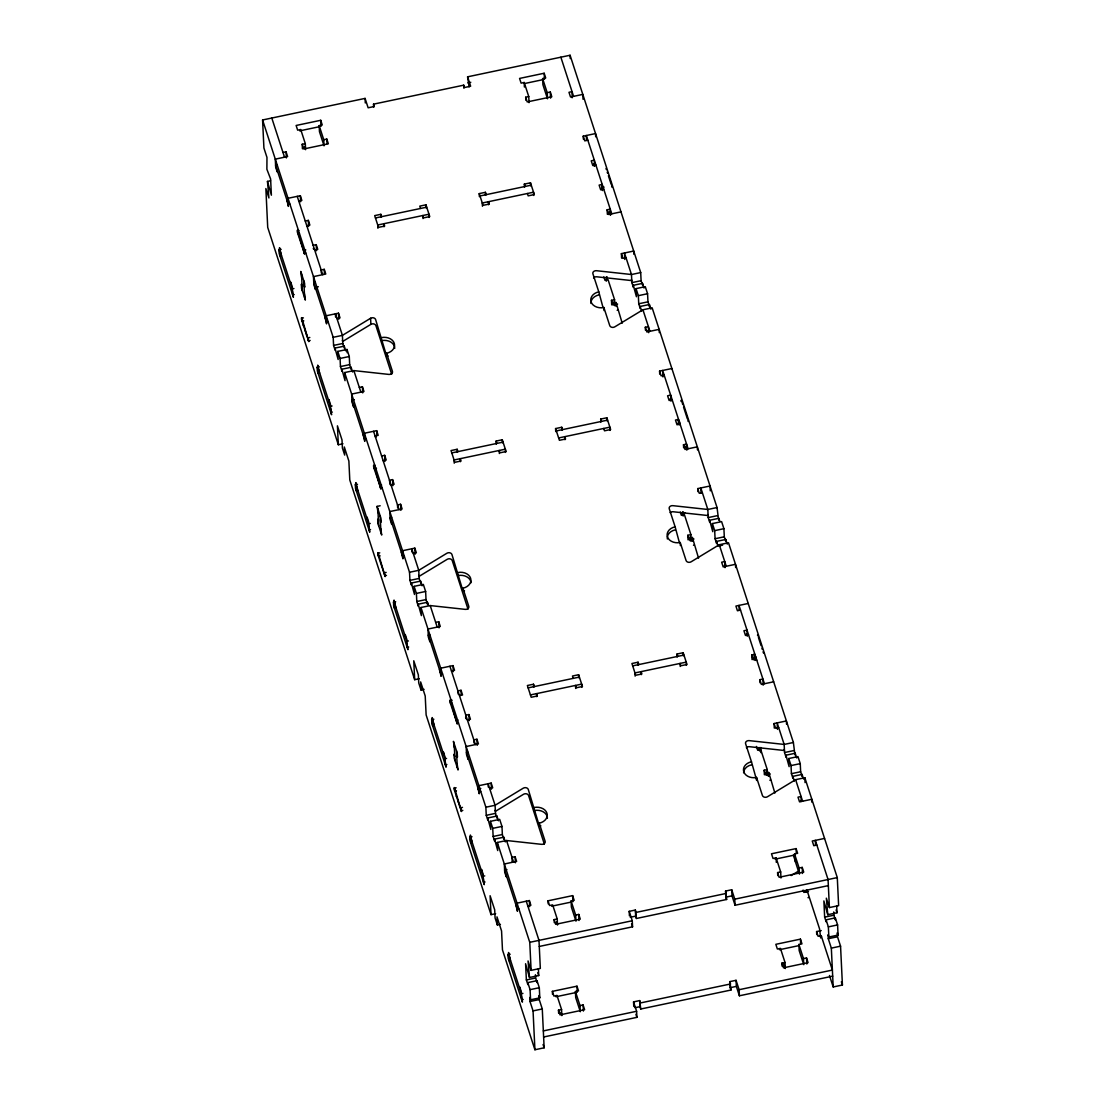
<?xml version="1.0" encoding="UTF-8"?>
<svg xmlns="http://www.w3.org/2000/svg" width="1105" height="1105" viewBox="0 0 1105 1105"><rect width="100%" height="100%" fill="white"/><g stroke="black" fill="none" stroke-linecap="round" stroke-linejoin="round"><path stroke-width="1.5" d="M388.173 355.907A10.567 8.122 -2.7 0 1 386.709 356.307L375.603 319.511A3.163 2.431 -2.7 0 0 370.603 318.268L342.412 335.368L333.185 337.315L333.586 345.423L335.105 350.119L335.008 348.089L344.235 346.141L345.768 350.851M391.681 374.194L375.893 325.602A3.163 2.431 -2.7 0 0 370.893 324.345L342.702 341.445L342.37 340.395M718.443 518.77L717.048 507.54L652.157 307.825L642.93 309.773L614.753 326.873A3.163 2.431 -2.7 0 1 609.753 325.616L603.869 307.522A10.567 8.122 -2.7 0 1 591.078 301.858A10.567 8.122 -2.7 0 1 598.786 291.858L592.902 273.778A3.163 2.431 -2.7 0 1 596.507 270.711L631.48 274.523L640.707 272.576L570.083 55.25L467.581 76.825L469.155 86.867M794.785 753.734L793.39 742.491L728.499 542.776L719.272 544.724L691.081 561.823A3.163 2.431 -2.7 0 1 686.095 560.567L680.21 542.486A10.567 8.122 -2.7 0 1 667.42 536.809A10.567 8.122 -2.7 0 1 675.127 526.823L669.243 508.728A3.163 2.431 -2.7 0 1 672.848 505.662L707.822 509.474L717.048 507.54M836.692 906.017L837.01 912.771L827.783 914.705L826.347 898.172L829.399 907.564L838.626 905.63L837.286 877.591L804.841 777.727L795.614 779.674L767.423 796.774A3.163 2.431 -2.7 0 1 762.436 795.531L756.552 777.437A10.567 8.122 -2.7 0 1 743.762 771.76A10.567 8.122 -2.7 0 1 751.469 761.773L745.585 743.679A3.163 2.431 -2.7 0 1 749.176 740.626L784.163 744.425L793.39 742.491M791.139 875.561L798.183 871.293M270.545 180.778L267.465 181.413L271.388 195.198L270.615 178.982L266.885 169.258L266.968 157.421L263.915 148.015L262.576 119.975L365.078 98.4L368.131 107.793L374.277 106.508L373.518 104.16L463.727 85.168L464.487 87.516L470.633 86.218L467.581 76.825M467.871 82.903L470.785 82.295M319.165 125.638L323.751 139.727L324.041 145.819L319.469 131.716L319.165 125.638L322.246 124.989L320.726 120.293L296.126 125.473L297.646 130.169L300.726 129.52L305.298 143.622L305.519 148.181M542.624 78.607L547.21 92.696L547.5 98.773L542.914 84.684L542.624 78.607L545.704 77.958L544.171 73.248L519.571 78.427L521.104 83.137L524.184 82.488L528.756 96.577L529.046 102.668M299.69 130.86L319.373 126.716M524.792 83.483L542.831 79.684M302.439 148.83L302.231 144.258L305.298 143.622M323.751 139.727L326.831 139.092L328.351 143.788L303.751 148.968L302.231 144.258M525.828 100.265L525.69 97.226L528.756 96.577M547.21 92.696L550.29 92.047L551.809 96.757L527.209 101.922L525.69 97.226M283.004 152.49L286.071 151.841L287.604 156.551L275.297 159.134L275.684 167.242L277.217 171.938L277.12 169.921M572.155 97.779L572.059 91.646L568.978 92.295L570.512 96.991L582.805 94.408L583.039 99.27M277.134 164.894L275.587 165.211L288.308 204.37L289.855 204.052M298.778 201.055L301.845 200.406L300.325 195.709L288.018 198.292L288.405 206.4L286.789 199.674M583.385 139.202L583.233 136.164L595.54 133.567L595.692 136.813M587.832 140.211L584.766 140.86L583.233 136.164M305.27 221.028L308.336 220.378L309.87 225.075L306.789 225.724M595.844 164.88L592.777 165.529L591.244 160.833L594.324 160.184L594.421 166.303M298.861 230.462L297.715 230.71L297.853 233.749L304.635 254.136L297.715 230.71C296.789 228.21 297.079 235.945 299.4 233.417M381.598 216.663L380.838 214.315L374.692 215.613L378.504 227.368L384.664 226.069L383.891 223.721L384.043 226.76M422.994 218.555L422.842 215.516L423.616 217.865L429.762 216.58L425.936 204.826L419.79 206.124L420.549 208.472M479.39 196.649L479.238 193.61L485.399 192.311L486.159 194.66M524.488 187.159L524.35 184.107L530.497 182.822L534.309 194.563L528.162 195.861L527.403 193.513M375.451 217.961L426.71 207.174M480.012 195.958L531.256 185.17M281.167 249.357L279.634 249.675L292.355 288.833L293.902 288.516M313.157 245.296L316.223 244.661L317.757 249.357L314.676 250.006M305.809 249.923L304.068 250.282L304.22 253.321L305.754 253.004M604.09 187.132L602.363 187.505L601.963 186.275M281.457 255.435L279.924 255.766L279.537 247.658L281.167 254.385M603.744 189.162L600.664 189.798L599.131 185.101L602.211 184.452L602.833 189.425M318.364 286.748L315.284 287.397L315.381 289.413L313.861 284.717L313.475 276.609L325.768 274.026L324.248 269.33L321.168 269.965L321.32 273.018M607.377 214.342L607.156 209.77L610.222 209.135L610.513 215.213L609.297 211.469M620.982 211.884L608.675 214.481L607.156 209.77M315.298 282.369L313.765 282.7L326.486 321.859L328.019 321.527M294.192 294.593L292.645 294.925L292.259 286.817L290.739 282.107L290.836 284.137M303.433 317.881L301.9 318.212L302.052 321.251L308.82 341.638L301.9 318.212C301.002 315.464 301.209 323.724 303.778 320.878M336.942 318.53L340.022 317.881L338.489 313.185L326.196 315.768L326.583 323.875L324.953 317.149M621.618 258.197L621.397 253.639L633.704 251.042L633.856 254.288M626.01 257.686L622.93 258.335L621.397 253.639M309.801 337.467L308.267 337.785L308.406 340.823L310.132 340.464M606.976 276.692L606.258 281.209M333.586 345.423L342.799 343.475L342.412 335.368L335.423 313.834L335.575 317.066M644.049 288.06L642.516 283.363L633.289 285.297L633.386 287.328L631.867 282.631L641.093 280.684L640.707 272.576M337.771 351.404L346.998 349.47L349.291 356.514L349.677 364.622L351.197 369.319L351.1 367.288L341.887 369.236L341.984 371.266L340.451 366.556L340.064 358.448L337.771 351.404L338.158 359.512L335.008 348.089M636.052 288.626L645.279 286.678L647.571 293.723L647.958 301.831L649.491 306.541L649.395 304.51L640.168 306.444L640.265 308.475L638.731 303.778L638.345 295.67L636.052 288.626L636.439 296.734L633.289 285.297M611.7 304.883L611.493 300.325L614.56 299.676L608.068 279.703L605.001 280.352L603.855 276.83M340.064 358.448L349.291 356.514M638.345 295.67L647.571 293.723M319.345 366.832L317.812 367.15L330.533 406.322L332.066 405.991M617.626 304.055L613.013 305.021L611.493 300.325M340.451 366.556L349.677 364.622M638.731 303.778L647.958 301.831M319.635 372.91L318.102 373.241L317.715 365.133L319.331 371.86M617.156 310.298L617.916 310.132M341.887 369.236L345.036 380.659L344.65 372.551L353.862 370.603L388.849 374.415A3.163 2.431 -2.7 0 0 392.441 371.363L386.557 353.269A10.567 8.122 -2.7 0 0 394.264 343.282A10.567 8.122 -2.7 0 0 381.474 337.605M359.346 387.454L362.412 386.805L363.946 391.502L351.639 394.084L352.025 402.192L353.559 406.902L353.462 404.872M645.472 330.298L645.32 327.246L648.4 326.61L648.69 332.688M354.235 399.679L351.929 400.176L364.65 439.334L366.197 439.003M332.356 412.068L330.823 412.4L330.436 404.292L328.903 399.596L329 401.612M375.12 436.005L378.186 435.356L376.667 430.66L364.36 433.243L364.747 441.351L363.131 434.624M659.713 374.153L659.575 371.114L671.868 368.518M664.174 375.161L661.094 375.81L659.575 371.114M267.465 181.413L268.916 197.961L265.863 188.554L267.714 227.409L338.337 444.749L342.951 443.768M375.424 437.069L376.183 436.903M381.612 455.978L384.678 455.329L386.211 460.025L383.131 460.675M672.185 399.83L669.119 400.48L667.586 395.783L670.666 395.134L670.956 401.212M375.203 465.412L374.056 465.661L374.194 468.7L380.976 489.087L374.056 465.661C372.979 463.064 373.614 472.097 376.501 468.216M680.984 401.046L681.965 402.151M457.94 451.627L457.18 449.279L451.033 450.564L454.846 462.318L460.992 461.02L460.233 458.672L460.384 461.71M496.283 444.113L496.131 441.075L502.278 439.776L506.104 451.531L499.943 452.815L499.184 450.467L499.336 453.506M555.732 431.599L555.58 428.56L561.741 427.262L562.5 429.61M600.83 422.11L600.692 419.071L606.838 417.773L610.651 429.514L604.504 430.812L603.744 428.464M451.793 452.912L503.051 442.124M556.354 430.909L607.598 420.121M558.633 437.953L609.891 427.165L610.043 430.411M357.509 484.308L355.976 484.639L368.697 523.798L370.244 523.466M391.018 484.957L394.098 484.308L392.565 479.611L389.499 480.261L389.968 484.501M381.57 484.998L380.41 485.233L380.562 488.272L382.095 487.954M679.851 422.207L678.705 422.455L677.904 420.01M357.799 490.385L356.266 490.717L355.879 482.609L357.509 489.335M680.086 424.113L677.006 424.762L675.473 420.052L678.553 419.417L679.244 424.845M378.048 512.803L377.081 506.394L380.161 505.759M391.626 522.347L391.723 524.378L390.203 519.668L389.816 511.56L402.11 508.977L400.59 504.281L397.51 504.93L397.662 507.969M683.636 447.774L683.498 444.735L686.564 444.086L686.785 448.644M391.64 517.32L390.106 517.651L402.828 556.81L404.361 556.478M370.534 529.544L368.987 529.875L368.6 521.767L367.081 517.071L367.178 519.088M379.775 552.832L378.241 553.163L378.393 556.202L385.162 576.589L378.241 553.163C377.261 550.58 377.648 558.66 380.12 555.843M413.284 553.481L416.364 552.832L414.831 548.135L402.538 550.718L402.924 558.826L401.295 552.113M697.89 491.628L697.738 488.59L710.045 485.993L710.28 490.869M702.352 492.637L699.272 493.286L697.738 488.59M386.142 572.418L384.609 572.735L384.747 575.788L386.474 575.415M684.769 512.637L683.028 512.996L683.18 516.035L682.116 512.775M422.096 585.802L420.577 581.106L411.35 583.039L411.447 585.07L409.927 580.374L409.527 572.266L418.754 570.318L446.945 553.218A3.163 2.431 -2.7 0 1 451.931 554.475L463.05 591.258A10.567 8.122 -2.7 0 0 464.514 590.871M409.927 580.374L419.14 578.426L418.754 570.318L411.764 548.784L411.916 552.03M719.88 521.45L718.858 518.314L709.631 520.262L709.728 522.278L708.208 517.582L717.435 515.648M414.113 586.354L423.339 584.421L425.632 591.465L426.019 599.573L427.538 604.269L427.442 602.253L418.215 604.186L418.312 606.217L416.792 601.521L416.405 593.413L414.113 586.354L414.499 594.462L411.35 583.039M712.394 523.577L721.62 521.629L723.913 528.687L724.3 536.795L725.833 541.491L725.736 539.461L716.51 541.409L716.606 543.425L715.073 538.729L714.686 530.621L712.394 523.577L712.78 531.685L709.631 520.262M688.042 539.834L687.835 535.276L690.901 534.627L684.409 514.654L681.343 515.303L680.293 512.071M416.405 593.413L425.632 591.465M714.686 530.621L723.913 528.687M395.687 601.783L394.154 602.115L406.875 641.273L408.408 640.941M693.968 539.005L689.354 539.972L687.835 535.276M690.238 540.911L691.191 540.704L690.901 534.627M416.792 601.521L426.019 599.573M715.073 538.729L724.3 536.795M395.977 607.874L394.444 608.192L394.043 600.084L395.673 606.811M693.498 545.248L694.258 545.083M418.215 604.186L421.378 615.609L420.977 607.501L430.204 605.568L465.191 609.366A3.163 2.431 -2.7 0 0 468.782 606.313L462.898 588.219A10.567 8.122 -2.7 0 0 470.606 578.233A10.567 8.122 -2.7 0 0 457.815 572.556M722.642 545.138L718.029 546.105L716.51 541.409M435.674 622.405L438.754 621.756L440.287 626.452L427.98 629.049L428.367 637.157L429.9 641.853L429.804 639.823M429.804 634.795L428.27 635.126L440.992 674.285L442.539 673.953M408.698 647.033L407.165 647.35L406.778 639.243L405.245 634.546L405.342 636.563M451.462 670.956L454.528 670.307L453.009 665.611L440.702 668.207L441.088 676.315L439.472 669.589M748.209 603.468L735.916 606.065L737.436 610.761L740.516 610.112M338.337 444.749L337.426 425.826L342.011 439.928L342.398 448.036L344.691 455.08L344.304 446.973L348.876 461.075L349.788 479.984L414.679 679.699L419.292 678.732M414.679 679.699L413.767 660.776L418.353 674.879L418.74 682.987L421.033 690.031L424.099 689.382M459.473 695.625L462.553 694.976L461.02 690.28L457.94 690.929L458.092 693.968M748.527 634.781L745.461 635.43L743.927 630.734L747.008 630.085L747.298 636.162L746.483 633.676M452.125 700.252L450.398 700.611L450.536 703.65L457.318 724.037L450.398 700.611C449.431 697.89 449.749 705.874 452.083 703.332M534.281 686.578L533.522 684.23L527.375 685.514L531.187 697.269L537.334 695.97L536.574 693.622L536.726 696.661M575.677 688.47L575.525 685.432L576.285 687.78L582.446 686.481L578.619 674.727L572.473 676.025L573.233 678.373M638.842 664.575L638.082 662.213L631.922 663.511L635.748 675.266L641.895 673.967L641.135 671.619L641.273 674.658M677.172 657.061L677.034 654.022L683.18 652.724L686.992 664.478L680.846 665.763L680.086 663.414L680.224 666.453M528.135 687.876L579.393 677.075M632.695 665.859L683.94 655.072M530.428 694.921L581.672 684.133L581.838 687.379M433.851 719.258L432.317 719.59L445.039 758.748L446.572 758.417M467.36 719.908L470.44 719.258L468.907 714.562L465.84 715.211L466.144 718.789M752.035 659.575L751.814 655.016L754.895 654.367L755.64 660.196M457.912 719.949L456.752 720.184L456.904 723.236L458.437 722.905M756.193 657.157L755.033 657.406L753.983 654.146M434.141 725.35L432.608 725.667L432.221 717.559L433.851 724.286M756.414 659.063L753.348 659.713L751.814 655.016M755.958 660.279L756.718 660.127M467.968 757.298L468.064 759.328L466.545 754.632L466.158 746.524L478.451 743.927L476.932 739.231L473.852 739.88L473.99 742.919M759.978 682.724L759.839 679.686L762.906 679.036L763.196 685.114L762.795 683.871M773.666 681.799L761.359 684.382L759.839 679.686M467.981 752.27L466.448 752.602L479.169 791.76L480.703 791.429M446.876 764.508L445.329 764.826L444.942 756.718L443.423 752.022L443.519 754.052M456.116 787.796L454.583 788.114L454.735 791.152L461.503 811.54L454.583 788.114C453.658 785.365 453.92 793.666 456.462 790.793M489.626 788.431L492.706 787.782L491.173 783.086L478.879 785.683L479.266 793.791L477.636 787.064M774.301 728.098L774.08 723.54L786.387 720.957L786.539 724.189M477.733 789.081L480.813 788.445M778.694 727.587L775.613 728.236L774.08 723.54M462.484 807.368L460.951 807.7L461.089 810.739L462.815 810.366M759.522 750.986L759.37 747.947L761.11 747.588M498.438 820.753L496.918 816.056L487.692 817.99L487.788 820.02L486.255 815.324L485.869 807.216L495.095 805.269L523.287 788.169A3.163 2.431 -2.7 0 1 528.273 789.426L539.392 826.222A10.567 8.122 -2.7 0 0 540.856 825.822M766.317 771.912L767.533 775.655L767.243 769.577L760.751 749.604L757.685 750.254L756.442 746.441M486.255 815.324L495.482 813.377L495.095 805.269L488.106 783.735L488.258 786.981M796.733 757.961L795.199 753.265L785.973 755.212L786.069 757.243L784.55 752.533L793.777 750.599M490.454 821.319L499.681 819.371L501.974 826.416L502.361 834.524L503.88 839.22L503.783 837.203L494.557 839.137L494.653 841.167L493.134 836.471L492.747 828.363L490.454 821.319L490.841 829.427L487.692 817.99M788.735 758.527L797.962 756.58L800.255 763.638L800.642 771.746L802.175 776.442L802.078 774.412L792.851 776.359L792.948 778.39L791.415 773.68L791.028 765.572L788.735 758.527L789.122 766.635L785.973 755.212M764.384 774.785L764.177 770.226L767.243 769.577M492.747 828.363L501.974 826.416M791.028 765.572L800.255 763.638M472.028 836.734L470.481 837.065L483.216 876.224L484.75 875.892M770.309 773.956L765.696 774.923L764.177 770.226M493.134 836.471L502.361 834.524M791.415 773.68L800.642 771.746M472.318 842.825L470.785 843.143L470.385 835.035L472.015 841.761M769.826 780.199L770.599 780.033M494.557 839.137L497.72 850.56L497.319 842.452L506.546 840.518L541.519 844.331A3.163 2.431 -2.7 0 0 545.124 841.264L539.24 823.17A10.567 8.122 -2.7 0 0 546.947 813.183A10.567 8.122 -2.7 0 0 534.157 807.506M506.145 874.773L506.242 876.804L504.709 872.107L504.322 864L516.629 861.403L515.096 856.707L512.016 857.356L512.237 861.914M506.919 869.594L504.612 870.077L517.333 909.235L518.88 908.918M485.04 881.983L483.507 882.301L483.12 874.193L481.587 869.497L481.683 871.527M527.803 905.907L530.87 905.257L529.35 900.561L517.043 903.158L517.43 911.266L515.814 904.539M824.551 838.433L812.258 841.016L813.777 845.712L816.857 845.063M548.191 903.849L548.039 900.81L572.639 895.63L574.172 900.34L571.092 900.976L571.382 907.067L575.967 921.156L575.677 915.078L571.092 900.976M794.55 853.944L799.136 868.047L799.426 874.124L794.84 860.022L794.55 853.944L797.63 853.295L796.097 848.599L771.497 853.778L773.03 858.475L776.097 857.825L780.683 871.928L780.973 878.005M421.033 690.031L420.646 681.923L425.218 696.026L426.129 714.935L491.021 914.65L495.634 913.683M551.616 906.211L571.299 902.067M775.075 859.165L794.757 855.021M491.021 914.65L490.109 895.727L494.695 909.829L495.081 917.937L497.374 924.982L500.441 924.333M554.296 922.647L554.158 919.609L557.224 918.959L552.652 904.871L549.572 905.506L548.039 900.81M575.677 915.078L578.758 914.429L580.277 919.125L555.677 924.305L554.158 919.609M777.754 875.616L777.602 872.577L780.683 871.928M799.136 868.047L802.216 867.397L803.736 872.094L779.136 877.273L777.602 872.577M629.436 915.907L629.215 911.335L635.375 910.05L636.425 918.476L726.62 899.484L725.571 891.058L731.717 889.76L734.77 899.166L735.074 905.244L828.349 885.616M636.135 912.399L726.33 893.406M630.278 917.261L635.665 916.128L635.375 910.05M726.096 897.868L725.861 897.136L732.007 895.851L731.717 889.76M526.27 901.21L538.991 940.369L540.331 968.408L531.118 970.356L529.765 942.316L632.267 920.741L629.215 911.335M734.77 899.166L837.286 877.591M539.281 946.446L632.557 926.819L632.267 920.741M510.192 954.223L508.659 954.54L521.38 993.699L522.914 993.381M808.473 891.431L803.874 892.398L803.1 890.05M510.482 960.3L508.949 960.618L508.562 952.51L510.179 959.237M808.004 897.674L808.777 897.509M539.793 997.856L539.033 995.508L539.226 999.555L542.279 1008.962L544.143 1047.802L534.917 1049.75L533.052 1010.895L529.999 1001.503L529.806 997.442L530.566 999.79L539.793 997.856L539.309 987.718L537.016 980.674L527.789 982.607L527.886 984.638L526.367 979.942L525.593 963.726L529.502 977.497L538.729 975.549L538.397 968.795M526.367 979.942L535.594 977.994L535.428 974.748M838.073 935.065L837.314 932.717L837.507 936.778L840.56 946.17L842.424 985.025L833.198 986.958L831.333 948.118L828.28 938.711L828.087 934.664L828.861 937.012L838.073 935.065L837.59 924.926L835.297 917.882L826.084 919.83L826.181 921.846L824.648 917.15L833.874 915.216L833.723 911.97M530.566 999.79L530.082 989.652L539.309 987.718M828.861 937.012L828.363 926.874L837.59 924.926M816.733 934.595L816.595 931.556L821.208 930.59M552.528 994.403L552.376 991.351L576.976 986.185L578.509 990.881L575.429 991.53L575.719 997.608L580.305 1011.71L580.015 1005.619L575.429 991.53M798.887 944.485L803.473 958.588L803.763 964.665L799.177 950.576L798.887 944.485L801.968 943.85L800.434 939.139L775.834 944.319L777.367 949.015L780.434 948.38L785.02 962.469L785.31 968.546L783.79 963.85M523.204 999.459L521.671 999.776L521.284 991.668L519.764 986.972L519.861 989.003M820.725 936.833L821.498 936.667M529.999 1001.503L539.226 999.555M828.28 938.711L837.507 936.778M555.953 996.751L575.636 992.608M779.412 949.72L799.095 945.576M533.052 1010.895L542.279 1008.962M831.333 948.118L840.56 946.17M558.633 1013.188L558.481 1010.15L561.561 1009.5L556.975 995.412L553.909 996.061L552.376 991.351M580.015 1005.619L583.095 1004.97L584.614 1009.68L560.014 1014.86L558.481 1010.15M782.091 966.157L781.939 963.118L785.02 962.469M803.473 958.588L806.539 957.938L808.073 962.635L783.473 967.814L781.939 963.118M633.773 1006.448L633.552 1001.89L639.698 1000.591L640.762 1009.017L730.958 990.039L729.908 981.599L736.054 980.315L739.107 989.707L739.397 995.785L832.687 976.157M640.472 1002.939L730.667 983.947M635.002 1007.719L640.002 1006.669L639.698 1000.591M730.958 990.039L730.198 987.69L736.344 986.392L736.054 980.315M543.329 1030.91L636.604 1011.282L633.552 1001.89M739.107 989.707L832.383 970.066L821.195 935.617L818.114 936.267L816.595 931.556M543.619 1037.001L636.894 1017.36L636.604 1011.282M757.491 635.085L757.906 635.886M681.219 400.162L681.564 400.935M759.37 747.947L759.798 748.762L759.812 747.505M606.01 168.43L606.41 169.645M607.211 172.09L607.612 173.319M608.399 175.764L611.189 184.328M682.351 403.38L682.752 404.596M683.553 407.054L687.393 418.878M758.431 637.516L761.083 645.679M761.884 648.124L762.27 649.339M763.072 651.798L763.472 653.014M649.395 304.51L650.914 309.207M725.736 539.461L727.256 544.157M802.078 774.412L803.597 779.108M641.093 280.684L642.102 283.819M560.857 57.198L573.578 96.356M611.756 213.831L586.313 135.514L586.534 140.376M642.93 309.773L649.92 331.307M688.097 448.782L662.655 370.465L662.959 376.943M719.272 544.724L726.261 566.257M764.439 683.733L738.996 605.416L739.217 610.278M795.614 779.674L802.603 801.208M593.799 163.761L594.614 166.261M601.714 188.099L602.501 190.543M631.425 279.551L631.77 280.601L596.797 276.803A3.163 2.431 -2.7 0 0 593.592 277.963M640.168 306.444L641.687 311.154M648 330.575L648.345 331.638M670.141 398.712L670.555 399.969M678.056 423.049L678.442 424.265M685.639 446.42L686.053 447.663M686.454 448.92L686.854 450.163M707.766 514.502L708.112 515.552L673.138 511.753A3.163 2.431 -2.7 0 0 670.155 512.665M724.341 565.539L725.032 567.639L724.742 561.561L721.662 562.21L723.195 566.906L735.488 564.31L735.64 567.556M753.997 656.771L755.185 660.445M784.108 749.452L784.453 750.516L749.48 746.704A3.163 2.431 -2.7 0 0 746.386 747.74M792.851 776.359L794.371 781.055M800.683 800.49L801.028 801.539M836.098 909.954L837.01 912.771M645.32 327.246L646.853 331.956L659.146 329.359L659.312 332.605M683.498 444.735L685.017 449.431L697.324 446.834L697.462 449.873M833.874 915.216L835.394 919.913L835.297 917.882M827.783 914.705L823.874 900.934L824.648 917.15M826.084 919.83L828.363 926.874M841.361 981.751L842.424 985.025M622.198 323.171L615.996 302.342L616.189 306.403M698.54 558.122L692.338 537.292L692.531 541.353L691.771 539.005M774.881 793.072L768.679 772.257L768.873 776.304L768.099 773.956M606.3 276.816L607.115 278.847L607.17 277.977M682.641 511.767L683.456 513.797L683.401 512.112M613.634 302.01L614.85 305.754L614.56 299.676M689.976 536.961L691.191 540.704M793.362 855.16L795.655 862.204M805.02 891.031L805.365 892.08M829.482 975.508L833.198 986.958M598.786 291.858L602.999 307.439M675.127 526.823L679.34 542.389M751.469 761.773L756.704 780.475L756.552 777.437M524.35 184.107L525.11 186.469M600.692 419.071L601.452 421.419M677.034 654.022L677.793 656.37M732.007 895.851L735.074 905.244M726.247 898.31L726.62 899.484M479.238 193.61L483.065 205.35L489.211 204.066L488.451 201.704L488.59 204.757M555.58 428.56L559.406 440.301L565.553 439.017L564.793 436.668L564.931 439.707M736.344 986.392L739.397 995.785M496.131 441.075L496.891 443.423M635.665 916.128L636.425 918.476M631.563 923.739L632.557 926.819M640.002 1006.669L640.762 1009.017M635.9 1014.28L636.894 1017.36M468.023 609.159L452.235 560.553A3.163 2.431 -2.7 0 0 447.235 559.296L419.044 576.396L418.712 575.346M544.364 844.11L528.563 795.503A3.163 2.431 -2.7 0 0 523.577 794.246L495.385 811.36L495.054 810.297M304.579 146.564L305.588 149.7M556.506 921.915L557.514 925.037L557.224 918.959M271.802 118.042L284.524 157.2M297.245 196.359L322.701 274.675M353.862 370.603L360.865 392.151M373.587 431.309L399.043 509.626M430.204 605.568L437.207 627.101M449.928 666.26L475.371 744.577M506.546 840.518L513.549 862.052M465.578 717.021L465.979 718.25M560.829 1012.456L561.851 1015.592L561.561 1009.5M351.1 367.288L352.633 371.998M427.442 602.253L428.464 605.374M503.783 837.203L505.317 841.899M342.799 343.475L343.821 346.611M419.14 578.426L420.162 581.562M495.482 813.377L497.015 818.087L496.918 816.056M262.576 119.975L333.185 337.315M344.65 372.551L409.527 572.266M420.977 607.501L485.869 807.216M497.319 842.452L529.765 942.316M537.817 972.732L538.729 975.549M535.594 977.994L537.113 982.69L537.016 980.674M531.118 970.356L528.052 960.963L529.502 977.497M377.081 506.394L380.907 518.148L381.101 522.195L380.341 519.847M301.706 277.852L300.753 271.443L304.566 283.198L304.759 287.245L303.999 284.897M454.39 747.754L453.423 741.358L457.249 753.099L457.442 757.16L456.683 754.812M302.121 286.637L301.361 284.289L301.555 288.336L305.367 300.09L304.414 293.681M378.463 521.588L377.703 519.24L377.896 523.287L381.708 535.041L380.755 528.632M454.804 756.538L454.045 754.19L454.238 758.251L458.05 769.992L457.097 763.583M527.789 982.607L530.082 989.652M543.08 1044.529L544.143 1047.802M279.731 251.705L278.971 249.357L279.164 253.418L293.419 297.273L292.452 290.864M317.909 369.18L317.135 366.832L317.328 370.893L331.583 414.748L330.63 408.339M356.072 486.656L355.313 484.308L355.506 488.369L369.761 532.223L368.794 525.814M394.25 604.131L393.477 601.783L393.67 605.844L407.925 649.699L406.971 643.29M432.414 721.62L431.654 719.258L431.848 723.319L446.089 767.174L445.135 760.779M470.578 839.096L469.818 836.747L470.012 840.795L484.266 884.649L483.313 878.254M508.756 956.571L507.996 954.223L508.19 958.27L522.43 1002.125L521.477 995.729M303.24 324.925L303.64 326.141M304.828 329.815L305.229 331.044M306.417 334.704L306.817 335.934M456.324 796.056L456.71 797.271M457.912 800.945L458.313 802.175M459.5 805.835L459.901 807.064M534.917 1049.75L502.471 949.899L501.56 930.976L496.988 916.874L497.374 924.982M687.918 420.508L688.194 421.488M313.295 248.349L313.516 249.095M611.631 185.723L612.004 187.242M829.399 907.564L828.059 879.525L815.324 840.366L815.559 845.228M820.656 937.993L819.565 928.891L806.843 889.732L806.982 892.426M811.982 802.313L811.83 799.274L799.537 801.857L798.003 797.161L801.084 796.512L801.305 801.07M804.841 777.727L805.062 782.602M802.216 867.397L802.506 873.475M806.539 957.938L806.83 964.016M795.199 753.265L795.296 755.295M796.097 848.599L796.318 853.157M800.434 939.139L800.655 943.711M784.55 752.533L784.163 744.425L777.16 722.891L777.464 729.383M776.097 857.825L776.318 862.397M760.751 749.604L760.903 752.643M718.858 518.314L718.954 520.345M708.208 517.582L707.822 509.474L700.819 487.94L701.053 492.802M725.571 891.058L725.861 897.136M729.908 981.599L730.198 987.69M686.385 665.362L686.233 662.13L634.974 672.917L635.14 676.149M680.21 542.486L680.362 545.525M683.18 652.724L683.318 655.762M642.516 283.363L642.613 285.394M631.867 282.631L631.48 274.523L624.477 252.99L624.795 259.468M638.082 662.213L638.22 665.265M603.869 307.522L604.021 310.574M606.838 417.773L606.976 420.812M570.083 55.25L570.249 58.551M578.619 674.727L578.771 677.779M550.29 92.047L550.58 98.138M561.741 427.262L561.879 430.301M544.171 73.248L544.475 79.339M578.758 914.429L579.048 920.506M583.095 1004.97L583.385 1011.061M572.639 895.63L572.943 901.721M576.976 986.185L577.266 992.262M533.701 195.461L533.549 192.215L482.291 203.002L482.457 206.248M530.497 182.822L530.635 185.861M524.184 82.488L524.392 87.046M533.522 684.23L533.674 687.269M539.24 823.17L539.392 826.222M529.35 900.561L529.64 906.653M505.496 452.415L505.33 449.183L454.086 459.97L454.238 463.202M502.278 439.776L502.43 442.815M485.399 192.311L485.537 195.35M515.096 856.707L515.386 862.784M463.727 85.168L463.865 88.207M491.173 783.086L491.463 789.163M476.932 739.231L477.222 745.309M457.18 449.279L457.332 452.318M462.898 588.219L463.05 591.258M468.907 714.562L469.197 720.64M461.02 690.28L461.241 694.838M453.009 665.611L453.299 671.688M456.489 750.751L457.29 767.644M429.154 217.464L429.002 214.218L377.744 225.006L377.896 228.252M454.196 743.706L454.998 760.599M425.936 204.826L426.088 207.864M438.754 621.756L439.044 627.833M420.577 581.106L420.674 583.122M414.831 548.135L415.121 554.213M400.59 504.281L400.88 510.358M380.838 214.315L380.99 217.354M386.557 353.269L386.709 356.307M392.565 479.611L392.855 485.689M373.518 104.16L373.67 107.199M384.678 455.329L384.968 461.407M365.078 98.4L365.299 102.958M376.667 430.66L376.888 435.218M380.148 515.8L380.949 532.693M370.603 318.268L370.893 324.345M377.855 508.742L378.656 525.635M362.412 386.805L362.702 392.883M346.998 349.47L347.15 352.702M344.235 346.141L344.332 348.172M338.489 313.185L338.779 319.262M326.831 139.092L327.052 143.65M320.726 120.293L321.016 126.371M324.248 269.33L324.456 273.888M316.223 244.661L316.513 250.738M308.336 220.378L308.627 226.456M300.325 195.709L300.615 201.787M303.806 280.85L304.607 297.742M301.513 273.791L302.314 290.684M286.071 151.841L286.361 157.932M381.626 340.644A10.567 8.122 -2.7 0 1 394.72 348.365M457.967 575.595A10.567 8.122 -2.7 0 1 471.048 582.736M534.295 810.559A10.567 8.122 -2.7 0 1 547.403 818.28M590.926 303.433A10.567 8.122 -2.7 0 1 598.924 294.911M667.351 538.978A10.567 8.122 -2.7 0 1 675.266 529.861M743.596 772.754A10.567 8.122 -2.7 0 1 751.607 764.812"/></g></svg>
